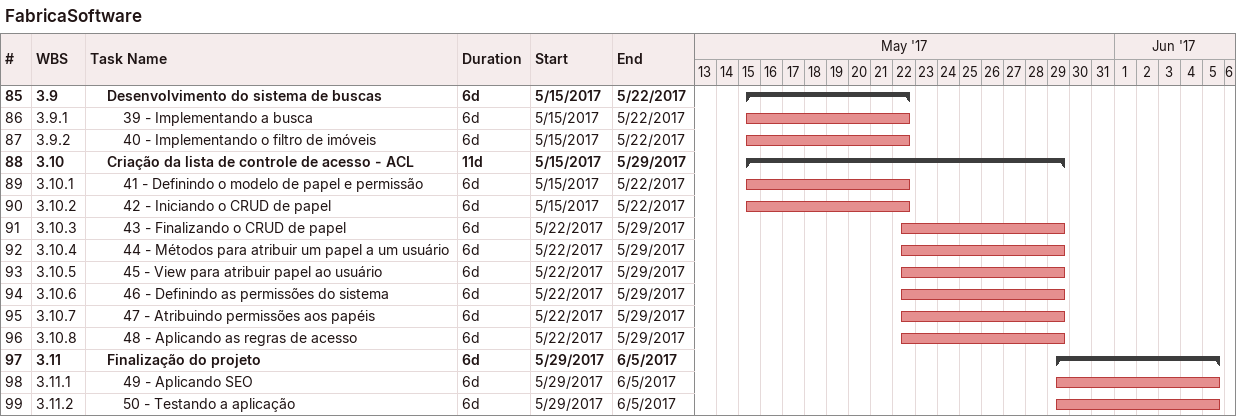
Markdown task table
FabricaSoftware

| ID | WBS | Task | Duration | Start | Finish |
|---|---|---|---|---|---|
| 85 | 3.9 | **Desenvolvimento do sistema de buscas** | 6d | 2017-05-15 | 2017-05-22 |
| 86 | 3.9.1 | 39 - Implementando a busca | 6d | 2017-05-15 | 2017-05-22 |
| 87 | 3.9.2 | 40 - Implementando o filtro de imóveis | 6d | 2017-05-15 | 2017-05-22 |
| 88 | 3.10 | **Criação da lista de controle de acesso - ACL** | 11d | 2017-05-15 | 2017-05-29 |
| 89 | 3.10.1 | 41 - Definindo o modelo de papel e permissão | 6d | 2017-05-15 | 2017-05-22 |
| 90 | 3.10.2 | 42 - Iniciando o CRUD de papel | 6d | 2017-05-15 | 2017-05-22 |
| 91 | 3.10.3 | 43 - Finalizando o CRUD de papel | 6d | 2017-05-22 | 2017-05-29 |
| 92 | 3.10.4 | 44 - Métodos para atribuir um papel a um usuário | 6d | 2017-05-22 | 2017-05-29 |
| 93 | 3.10.5 | 45 - View para atribuir papel ao usuário | 6d | 2017-05-22 | 2017-05-29 |
| 94 | 3.10.6 | 46 - Definindo as permissões do sistema | 6d | 2017-05-22 | 2017-05-29 |
| 95 | 3.10.7 | 47 - Atribuindo permissões aos papéis | 6d | 2017-05-22 | 2017-05-29 |
| 96 | 3.10.8 | 48 - Aplicando as regras de acesso | 6d | 2017-05-22 | 2017-05-29 |
| 97 | 3.11 | **Finalização do projeto** | 6d | 2017-05-29 | 2017-06-05 |
| 98 | 3.11.1 | 49 - Aplicando SEO | 6d | 2017-05-29 | 2017-06-05 |
| 99 | 3.11.2 | 50 - Testando a aplicação | 6d | 2017-05-29 | 2017-06-05 |
